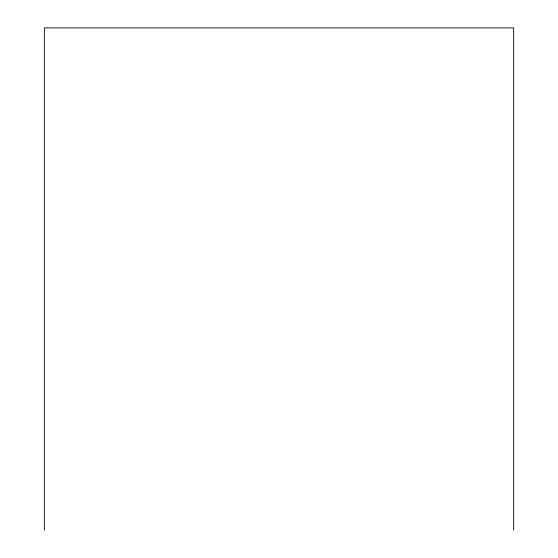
<?xml version="1.0" encoding="UTF-8"?>
<svg xmlns="http://www.w3.org/2000/svg" width="558" height="558" viewBox="0 0 558 558"><rect width="100%" height="100%" fill="white"/><g stroke="black" fill="none" stroke-linecap="round" stroke-linejoin="round"><path stroke-width="0.84" d="M513.667 530.1L513.667 27.9L44.333 27.9L44.333 530.1"/></g></svg>
